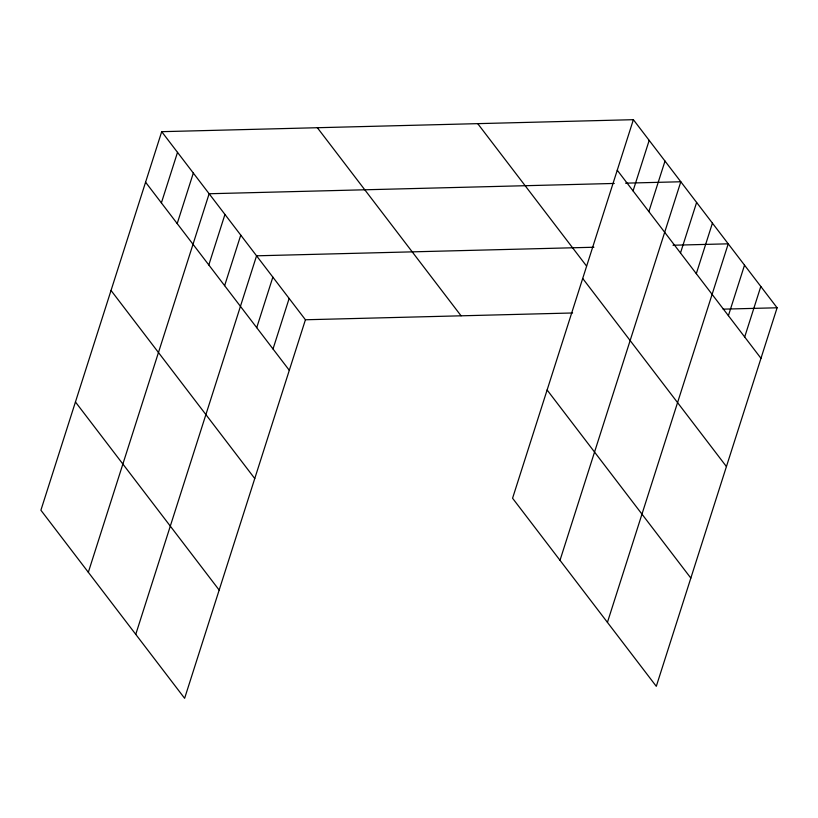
<?xml version="1.0" encoding="UTF-8"?>
<svg xmlns="http://www.w3.org/2000/svg" width="818" height="818" viewBox="0 0 818 818"><rect width="100%" height="100%" fill="white"/><g stroke="black" fill="none" stroke-linecap="round" stroke-linejoin="round"><path stroke-width="1.23" d="M161.708 131.678L40.9 510.217L184.623 698.316L305.431 319.766L161.708 131.678L633.377 119.684L777.1 307.783L656.292 686.322L512.569 498.234L633.377 119.684M161.391 202.895L177.516 152.363M177.199 223.59L193.324 173.058M88.324 572.293L209.132 193.743L614.277 183.447M208.815 264.971L224.95 214.439M224.633 285.656L240.758 235.124M135.757 634.359L256.566 255.809L593.919 247.24M256.729 327.66L272.854 277.128M273.018 348.979L289.143 298.447M633.06 190.911L649.185 140.379M648.868 211.596L665.003 161.064M560.003 560.31L680.811 181.76L625.576 183.16M680.494 252.977L696.619 202.445M696.302 273.672L712.427 223.14M607.426 622.375L728.235 243.825L672.999 245.236M728.398 315.676L744.523 265.144M744.687 336.996L760.812 286.464M305.431 319.766L572.59 312.977M723.122 309.153L777.1 307.783M617.253 170.216L760.975 358.315M477.732 123.641L586.547 266.054M582.713 278.468L726.425 466.557M547.119 389.992L690.832 578.081M317.364 127.72L461.076 315.809M145.584 182.209L289.306 370.298M111.033 290.451L254.756 478.54M75.45 401.975L219.163 590.064"/></g></svg>
